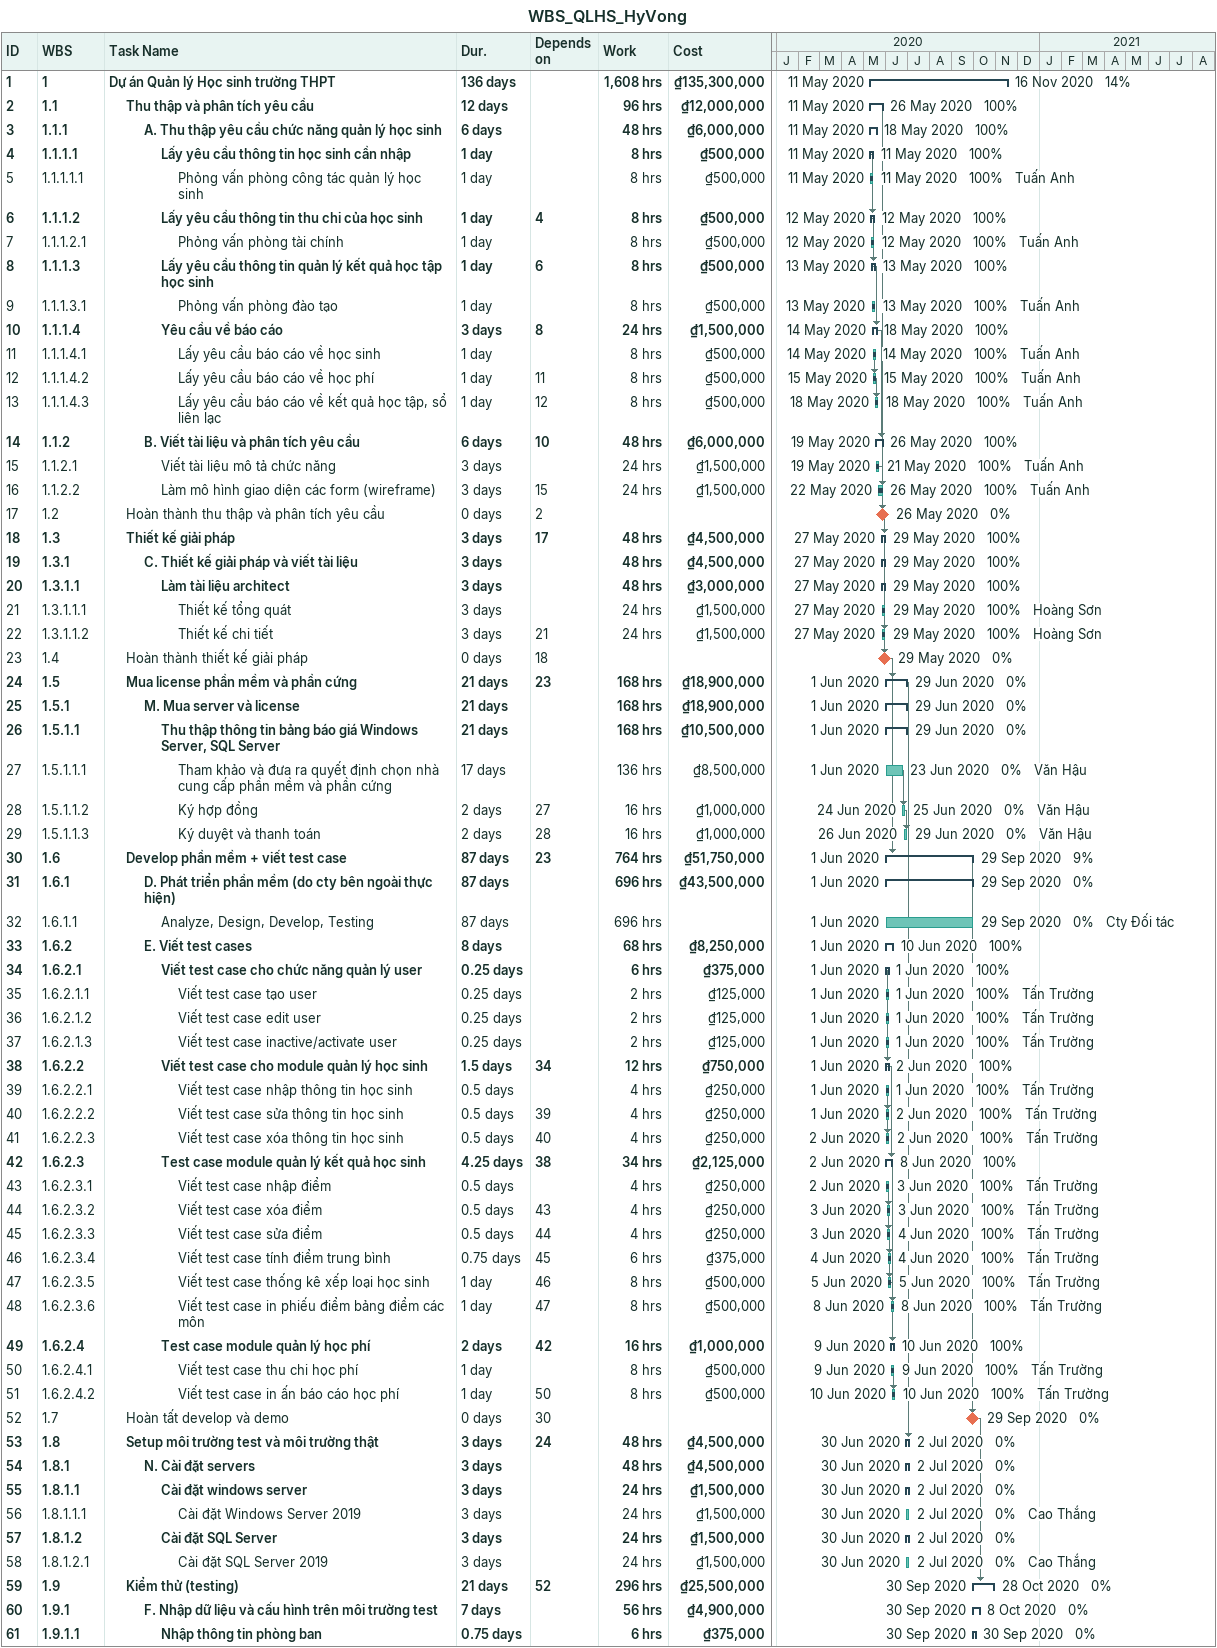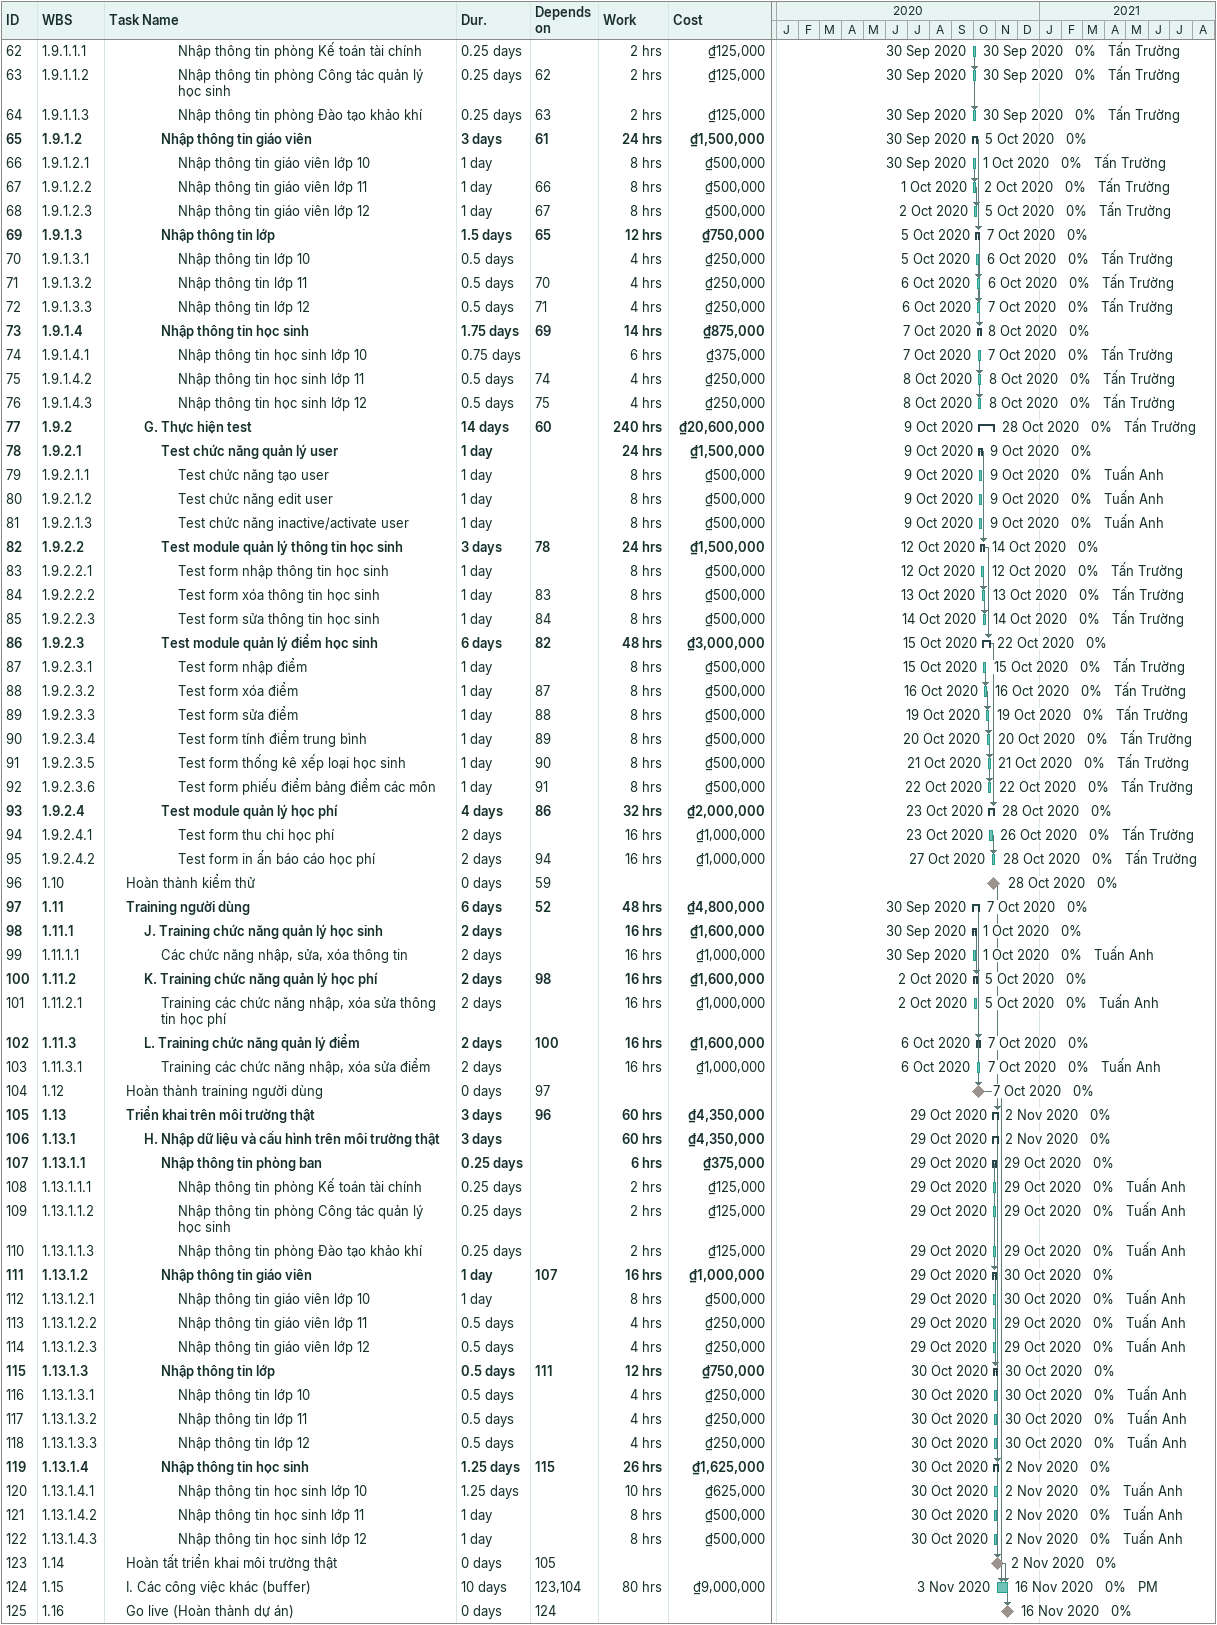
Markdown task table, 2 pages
WBS_QLHS_HyVong

| ID | WBS | Task | Duration | Start | Finish | Predecessors | Resources | % complete | Work (h) | Cost (₫) |
|---|---|---|---|---|---|---|---|---|---|---|
| 1 | 1 | **Dự án Quản lý Học sinh trường THPT** | 136d | 2020-05-11 | 2020-11-16 |  |  | 14 | 1608 | 135300000 |
| 2 | 1.1 | **Thu thập và phân tích yêu cầu** | 12d | 2020-05-11 | 2020-05-26 |  |  | 100 | 96 | 12000000 |
| 3 | 1.1.1 | **A. Thu thập yêu cầu chức năng quản lý học sinh** | 6d | 2020-05-11 | 2020-05-18 |  |  | 100 | 48 | 6000000 |
| 4 | 1.1.1.1 | **Lấy yêu cầu thông tin học sinh cần nhập** | 1d | 2020-05-11 | 2020-05-11 |  |  | 100 | 8 | 500000 |
| 5 | 1.1.1.1.1 | Phỏng vấn phòng công tác quản lý học sinh | 1d | 2020-05-11 | 2020-05-11 |  | Tuấn Anh | 100 | 8 | 500000 |
| 6 | 1.1.1.2 | **Lấy yêu cầu thông tin thu chi của học sinh** | 1d | 2020-05-12 | 2020-05-12 | 4 |  | 100 | 8 | 500000 |
| 7 | 1.1.1.2.1 | Phỏng vấn phòng tài chính | 1d | 2020-05-12 | 2020-05-12 |  | Tuấn Anh | 100 | 8 | 500000 |
| 8 | 1.1.1.3 | **Lấy yêu cầu thông tin quản lý kết quả học tập học sinh** | 1d | 2020-05-13 | 2020-05-13 | 6 |  | 100 | 8 | 500000 |
| 9 | 1.1.1.3.1 | Phỏng vấn phòng đào tạo | 1d | 2020-05-13 | 2020-05-13 |  | Tuấn Anh | 100 | 8 | 500000 |
| 10 | 1.1.1.4 | **Yêu cầu về báo cáo** | 3d | 2020-05-14 | 2020-05-18 | 8 |  | 100 | 24 | 1500000 |
| 11 | 1.1.1.4.1 | Lấy yêu cầu báo cáo về học sinh | 1d | 2020-05-14 | 2020-05-14 |  | Tuấn Anh | 100 | 8 | 500000 |
| 12 | 1.1.1.4.2 | Lấy yêu cầu báo cáo về học phí | 1d | 2020-05-15 | 2020-05-15 | 11 | Tuấn Anh | 100 | 8 | 500000 |
| 13 | 1.1.1.4.3 | Lấy yêu cầu báo cáo về kết quả học tập, sổ liên lạc | 1d | 2020-05-18 | 2020-05-18 | 12 | Tuấn Anh | 100 | 8 | 500000 |
| 14 | 1.1.2 | **B. Viết tài liệu và phân tích yêu cầu** | 6d | 2020-05-19 | 2020-05-26 | 10 |  | 100 | 48 | 6000000 |
| 15 | 1.1.2.1 | Viết tài liệu mô tả chức năng | 3d | 2020-05-19 | 2020-05-21 |  | Tuấn Anh | 100 | 24 | 1500000 |
| 16 | 1.1.2.2 | Làm mô hình giao diện các form (wireframe) | 3d | 2020-05-22 | 2020-05-26 | 15 | Tuấn Anh | 100 | 24 | 1500000 |
| 17 | 1.2 | Hoàn thành thu thập và phân tích yêu cầu | 0d | 2020-05-26 | 2020-05-26 | 2 |  | 0 |  |  |
| 18 | 1.3 | **Thiết kế giải pháp** | 3d | 2020-05-27 | 2020-05-29 | 17 |  | 100 | 48 | 4500000 |
| 19 | 1.3.1 | **C. Thiết kế giải pháp và viết tài liệu** | 3d | 2020-05-27 | 2020-05-29 |  |  | 100 | 48 | 4500000 |
| 20 | 1.3.1.1 | **Làm tài liệu architect** | 3d | 2020-05-27 | 2020-05-29 |  |  | 100 | 48 | 3000000 |
| 21 | 1.3.1.1.1 | Thiết kế tổng quát | 3d | 2020-05-27 | 2020-05-29 |  | Hoàng Sơn | 100 | 24 | 1500000 |
| 22 | 1.3.1.1.2 | Thiết kế chi tiết | 3d | 2020-05-27 | 2020-05-29 | 21 | Hoàng Sơn | 100 | 24 | 1500000 |
| 23 | 1.4 | Hoàn thành thiết kế giải pháp | 0d | 2020-05-29 | 2020-05-29 | 18 |  | 0 |  |  |
| 24 | 1.5 | **Mua license phần mềm và phần cứng** | 21d | 2020-06-01 | 2020-06-29 | 23 |  | 0 | 168 | 18900000 |
| 25 | 1.5.1 | **M. Mua server và license** | 21d | 2020-06-01 | 2020-06-29 |  |  | 0 | 168 | 18900000 |
| 26 | 1.5.1.1 | **Thu thập thông tin bảng báo giá Windows Server, SQL Server** | 21d | 2020-06-01 | 2020-06-29 |  |  | 0 | 168 | 10500000 |
| 27 | 1.5.1.1.1 | Tham khảo và đưa ra quyết định chọn nhà cung cấp phần mềm và phần cứng | 17d | 2020-06-01 | 2020-06-23 |  | Văn Hậu | 0 | 136 | 8500000 |
| 28 | 1.5.1.1.2 | Ký hợp đồng | 2d | 2020-06-24 | 2020-06-25 | 27 | Văn Hậu | 0 | 16 | 1000000 |
| 29 | 1.5.1.1.3 | Ký duyệt và thanh toán | 2d | 2020-06-26 | 2020-06-29 | 28 | Văn Hậu | 0 | 16 | 1000000 |
| 30 | 1.6 | **Develop phần mềm + viết test case** | 87d | 2020-06-01 | 2020-09-29 | 23 |  | 9 | 764 | 51750000 |
| 31 | 1.6.1 | **D. Phát triển phần mềm (do cty bên ngoài thực hiện)** | 87d | 2020-06-01 | 2020-09-29 |  |  | 0 | 696 | 43500000 |
| 32 | 1.6.1.1 | Analyze, Design, Develop, Testing | 87d | 2020-06-01 | 2020-09-29 |  | Cty Đối tác | 0 | 696 |  |
| 33 | 1.6.2 | **E. Viết test cases** | 8d | 2020-06-01 | 2020-06-10 |  |  | 100 | 68 | 8250000 |
| 34 | 1.6.2.1 | **Viết test case cho chức năng quản lý user** | 0.25d | 2020-06-01 | 2020-06-01 |  |  | 100 | 6 | 375000 |
| 35 | 1.6.2.1.1 | Viết test case tạo user | 0.25d | 2020-06-01 | 2020-06-01 |  | Tấn Trường | 100 | 2 | 125000 |
| 36 | 1.6.2.1.2 | Viết test case edit user | 0.25d | 2020-06-01 | 2020-06-01 |  | Tấn Trường | 100 | 2 | 125000 |
| 37 | 1.6.2.1.3 | Viết test case inactive/activate user | 0.25d | 2020-06-01 | 2020-06-01 |  | Tấn Trường | 100 | 2 | 125000 |
| 38 | 1.6.2.2 | **Viết test case cho module quản lý học sinh** | 1.5d | 2020-06-01 | 2020-06-02 | 34 |  | 100 | 12 | 750000 |
| 39 | 1.6.2.2.1 | Viết test case nhập thông tin học sinh | 0.5d | 2020-06-01 | 2020-06-01 |  | Tấn Trường | 100 | 4 | 250000 |
| 40 | 1.6.2.2.2 | Viết test case sửa thông tin học sinh | 0.5d | 2020-06-01 | 2020-06-02 | 39 | Tấn Trường | 100 | 4 | 250000 |
| 41 | 1.6.2.2.3 | Viết test case xóa thông tin học sinh | 0.5d | 2020-06-02 | 2020-06-02 | 40 | Tấn Trường | 100 | 4 | 250000 |
| 42 | 1.6.2.3 | **Test case module quản lý kết quả học sinh** | 4.25d | 2020-06-02 | 2020-06-08 | 38 |  | 100 | 34 | 2125000 |
| 43 | 1.6.2.3.1 | Viết test case nhập điểm | 0.5d | 2020-06-02 | 2020-06-03 |  | Tấn Trường | 100 | 4 | 250000 |
| 44 | 1.6.2.3.2 | Viết test case xóa điểm | 0.5d | 2020-06-03 | 2020-06-03 | 43 | Tấn Trường | 100 | 4 | 250000 |
| 45 | 1.6.2.3.3 | Viết test case sửa điểm | 0.5d | 2020-06-03 | 2020-06-04 | 44 | Tấn Trường | 100 | 4 | 250000 |
| 46 | 1.6.2.3.4 | Viết test case tính điểm trung bình | 0.75d | 2020-06-04 | 2020-06-04 | 45 | Tấn Trường | 100 | 6 | 375000 |
| 47 | 1.6.2.3.5 | Viết test case thống kê xếp loại học sinh | 1d | 2020-06-05 | 2020-06-05 | 46 | Tấn Trường | 100 | 8 | 500000 |
| 48 | 1.6.2.3.6 | Viết test case in phiếu điểm bảng điểm các môn | 1d | 2020-06-08 | 2020-06-08 | 47 | Tấn Trường | 100 | 8 | 500000 |
| 49 | 1.6.2.4 | **Test case module quản lý học phí** | 2d | 2020-06-09 | 2020-06-10 | 42 |  | 100 | 16 | 1000000 |
| 50 | 1.6.2.4.1 | Viết test case thu chi học phí | 1d | 2020-06-09 | 2020-06-09 |  | Tấn Trường | 100 | 8 | 500000 |
| 51 | 1.6.2.4.2 | Viết test case in ấn báo cáo học phí | 1d | 2020-06-10 | 2020-06-10 | 50 | Tấn Trường | 100 | 8 | 500000 |
| 52 | 1.7 | Hoàn tất develop và demo | 0d | 2020-09-29 | 2020-09-29 | 30 |  | 0 |  |  |
| 53 | 1.8 | **Setup môi trường test và môi trường thật** | 3d | 2020-06-30 | 2020-07-02 | 24 |  | 0 | 48 | 4500000 |
| 54 | 1.8.1 | **N. Cài đặt servers** | 3d | 2020-06-30 | 2020-07-02 |  |  | 0 | 48 | 4500000 |
| 55 | 1.8.1.1 | **Cài đặt windows server** | 3d | 2020-06-30 | 2020-07-02 |  |  | 0 | 24 | 1500000 |
| 56 | 1.8.1.1.1 | Cài đặt Windows Server 2019 | 3d | 2020-06-30 | 2020-07-02 |  | Cao Thắng | 0 | 24 | 1500000 |
| 57 | 1.8.1.2 | **Cài đặt SQL Server** | 3d | 2020-06-30 | 2020-07-02 |  |  | 0 | 24 | 1500000 |
| 58 | 1.8.1.2.1 | Cài đặt SQL Server 2019 | 3d | 2020-06-30 | 2020-07-02 |  | Cao Thắng | 0 | 24 | 1500000 |
| 59 | 1.9 | **Kiểm thử (testing)** | 21d | 2020-09-30 | 2020-10-28 | 52 |  | 0 | 296 | 25500000 |
| 60 | 1.9.1 | **F. Nhập dữ liệu và cấu hình trên môi trường test** | 7d | 2020-09-30 | 2020-10-08 |  |  | 0 | 56 | 4900000 |
| 61 | 1.9.1.1 | **Nhập thông tin phòng ban** | 0.75d | 2020-09-30 | 2020-09-30 |  |  | 0 | 6 | 375000 |
| 62 | 1.9.1.1.1 | Nhập thông tin phòng Kế toán tài chính | 0.25d | 2020-09-30 | 2020-09-30 |  | Tấn Trường | 0 | 2 | 125000 |
| 63 | 1.9.1.1.2 | Nhập thông tin phòng Công tác quản lý học sinh | 0.25d | 2020-09-30 | 2020-09-30 | 62 | Tấn Trường | 0 | 2 | 125000 |
| 64 | 1.9.1.1.3 | Nhập thông tin phòng Đào tạo khảo khí | 0.25d | 2020-09-30 | 2020-09-30 | 63 | Tấn Trường | 0 | 2 | 125000 |
| 65 | 1.9.1.2 | **Nhập thông tin giáo viên** | 3d | 2020-09-30 | 2020-10-05 | 61 |  | 0 | 24 | 1500000 |
| 66 | 1.9.1.2.1 | Nhập thông tin giáo viên lớp 10 | 1d | 2020-09-30 | 2020-10-01 |  | Tấn Trường | 0 | 8 | 500000 |
| 67 | 1.9.1.2.2 | Nhập thông tin giáo viên lớp 11 | 1d | 2020-10-01 | 2020-10-02 | 66 | Tấn Trường | 0 | 8 | 500000 |
| 68 | 1.9.1.2.3 | Nhập thông tin giáo viên lớp 12 | 1d | 2020-10-02 | 2020-10-05 | 67 | Tấn Trường | 0 | 8 | 500000 |
| 69 | 1.9.1.3 | **Nhập thông tin lớp** | 1.5d | 2020-10-05 | 2020-10-07 | 65 |  | 0 | 12 | 750000 |
| 70 | 1.9.1.3.1 | Nhập thông tin lớp 10 | 0.5d | 2020-10-05 | 2020-10-06 |  | Tấn Trường | 0 | 4 | 250000 |
| 71 | 1.9.1.3.2 | Nhập thông tin lớp 11 | 0.5d | 2020-10-06 | 2020-10-06 | 70 | Tấn Trường | 0 | 4 | 250000 |
| 72 | 1.9.1.3.3 | Nhập thông tin lớp 12 | 0.5d | 2020-10-06 | 2020-10-07 | 71 | Tấn Trường | 0 | 4 | 250000 |
| 73 | 1.9.1.4 | **Nhập thông tin học sinh** | 1.75d | 2020-10-07 | 2020-10-08 | 69 |  | 0 | 14 | 875000 |
| 74 | 1.9.1.4.1 | Nhập thông tin học sinh lớp 10 | 0.75d | 2020-10-07 | 2020-10-07 |  | Tấn Trường | 0 | 6 | 375000 |
| 75 | 1.9.1.4.2 | Nhập thông tin học sinh lớp 11 | 0.5d | 2020-10-08 | 2020-10-08 | 74 | Tấn Trường | 0 | 4 | 250000 |
| 76 | 1.9.1.4.3 | Nhập thông tin học sinh lớp 12 | 0.5d | 2020-10-08 | 2020-10-08 | 75 | Tấn Trường | 0 | 4 | 250000 |
| 77 | 1.9.2 | **G. Thực hiện test** | 14d | 2020-10-09 | 2020-10-28 | 60 | Tấn Trường | 0 | 240 | 20600000 |
| 78 | 1.9.2.1 | **Test chức năng quản lý user** | 1d | 2020-10-09 | 2020-10-09 |  |  | 0 | 24 | 1500000 |
| 79 | 1.9.2.1.1 | Test chức năng tạo user | 1d | 2020-10-09 | 2020-10-09 |  | Tuấn Anh | 0 | 8 | 500000 |
| 80 | 1.9.2.1.2 | Test chức năng edit user | 1d | 2020-10-09 | 2020-10-09 |  | Tuấn Anh | 0 | 8 | 500000 |
| 81 | 1.9.2.1.3 | Test chức năng inactive/activate user | 1d | 2020-10-09 | 2020-10-09 |  | Tuấn Anh | 0 | 8 | 500000 |
| 82 | 1.9.2.2 | **Test module quản lý thông tin học sinh** | 3d | 2020-10-12 | 2020-10-14 | 78 |  | 0 | 24 | 1500000 |
| 83 | 1.9.2.2.1 | Test form nhập thông tin học sinh | 1d | 2020-10-12 | 2020-10-12 |  | Tấn Trường | 0 | 8 | 500000 |
| 84 | 1.9.2.2.2 | Test form xóa thông tin học sinh | 1d | 2020-10-13 | 2020-10-13 | 83 | Tấn Trường | 0 | 8 | 500000 |
| 85 | 1.9.2.2.3 | Test form sửa thông tin học sinh | 1d | 2020-10-14 | 2020-10-14 | 84 | Tấn Trường | 0 | 8 | 500000 |
| 86 | 1.9.2.3 | **Test module quản lý điểm học sinh** | 6d | 2020-10-15 | 2020-10-22 | 82 |  | 0 | 48 | 3000000 |
| 87 | 1.9.2.3.1 | Test form nhập điểm | 1d | 2020-10-15 | 2020-10-15 |  | Tấn Trường | 0 | 8 | 500000 |
| 88 | 1.9.2.3.2 | Test form xóa điểm | 1d | 2020-10-16 | 2020-10-16 | 87 | Tấn Trường | 0 | 8 | 500000 |
| 89 | 1.9.2.3.3 | Test form sửa điểm | 1d | 2020-10-19 | 2020-10-19 | 88 | Tấn Trường | 0 | 8 | 500000 |
| 90 | 1.9.2.3.4 | Test form tính điểm trung bình | 1d | 2020-10-20 | 2020-10-20 | 89 | Tấn Trường | 0 | 8 | 500000 |
| 91 | 1.9.2.3.5 | Test form thống kê xếp loại học sinh | 1d | 2020-10-21 | 2020-10-21 | 90 | Tấn Trường | 0 | 8 | 500000 |
| 92 | 1.9.2.3.6 | Test form phiếu điểm bảng điểm các môn | 1d | 2020-10-22 | 2020-10-22 | 91 | Tấn Trường | 0 | 8 | 500000 |
| 93 | 1.9.2.4 | **Test module quản lý học phí** | 4d | 2020-10-23 | 2020-10-28 | 86 |  | 0 | 32 | 2000000 |
| 94 | 1.9.2.4.1 | Test form thu chi học phí | 2d | 2020-10-23 | 2020-10-26 |  | Tấn Trường | 0 | 16 | 1000000 |
| 95 | 1.9.2.4.2 | Test form in ấn báo cáo học phí | 2d | 2020-10-27 | 2020-10-28 | 94 | Tấn Trường | 0 | 16 | 1000000 |
| 96 | 1.10 | Hoàn thành kiểm thử | 0d | 2020-10-28 | 2020-10-28 | 59 |  | 0 |  |  |
| 97 | 1.11 | **Training người dùng** | 6d | 2020-09-30 | 2020-10-07 | 52 |  | 0 | 48 | 4800000 |
| 98 | 1.11.1 | **J. Training chức năng quản lý học sinh** | 2d | 2020-09-30 | 2020-10-01 |  |  | 0 | 16 | 1600000 |
| 99 | 1.11.1.1 | Các chức năng nhập, sửa, xóa thông tin | 2d | 2020-09-30 | 2020-10-01 |  | Tuấn Anh | 0 | 16 | 1000000 |
| 100 | 1.11.2 | **K. Training chức năng quản lý học phí** | 2d | 2020-10-02 | 2020-10-05 | 98 |  | 0 | 16 | 1600000 |
| 101 | 1.11.2.1 | Training các chức năng nhập, xóa sửa thông tin học phí | 2d | 2020-10-02 | 2020-10-05 |  | Tuấn Anh | 0 | 16 | 1000000 |
| 102 | 1.11.3 | **L. Training chức năng quản lý điểm** | 2d | 2020-10-06 | 2020-10-07 | 100 |  | 0 | 16 | 1600000 |
| 103 | 1.11.3.1 | Training các chức năng nhập, xóa sửa điểm | 2d | 2020-10-06 | 2020-10-07 |  | Tuấn Anh | 0 | 16 | 1000000 |
| 104 | 1.12 | Hoàn thành training người dùng | 0d | 2020-10-07 | 2020-10-07 | 97 |  | 0 |  |  |
| 105 | 1.13 | **Triển khai trên môi trường thật** | 3d | 2020-10-29 | 2020-11-02 | 96 |  | 0 | 60 | 4350000 |
| 106 | 1.13.1 | **H. Nhập dữ liệu và cấu hình trên môi trường thật** | 3d | 2020-10-29 | 2020-11-02 |  |  | 0 | 60 | 4350000 |
| 107 | 1.13.1.1 | **Nhập thông tin phòng ban** | 0.25d | 2020-10-29 | 2020-10-29 |  |  | 0 | 6 | 375000 |
| 108 | 1.13.1.1.1 | Nhập thông tin phòng Kế toán tài chính | 0.25d | 2020-10-29 | 2020-10-29 |  | Tuấn Anh | 0 | 2 | 125000 |
| 109 | 1.13.1.1.2 | Nhập thông tin phòng Công tác quản lý học sinh | 0.25d | 2020-10-29 | 2020-10-29 |  | Tuấn Anh | 0 | 2 | 125000 |
| 110 | 1.13.1.1.3 | Nhập thông tin phòng Đào tạo khảo khí | 0.25d | 2020-10-29 | 2020-10-29 |  | Tuấn Anh | 0 | 2 | 125000 |
| 111 | 1.13.1.2 | **Nhập thông tin giáo viên** | 1d | 2020-10-29 | 2020-10-30 | 107 |  | 0 | 16 | 1000000 |
| 112 | 1.13.1.2.1 | Nhập thông tin giáo viên lớp 10 | 1d | 2020-10-29 | 2020-10-30 |  | Tuấn Anh | 0 | 8 | 500000 |
| 113 | 1.13.1.2.2 | Nhập thông tin giáo viên lớp 11 | 0.5d | 2020-10-29 | 2020-10-29 |  | Tuấn Anh | 0 | 4 | 250000 |
| 114 | 1.13.1.2.3 | Nhập thông tin giáo viên lớp 12 | 0.5d | 2020-10-29 | 2020-10-29 |  | Tuấn Anh | 0 | 4 | 250000 |
| 115 | 1.13.1.3 | **Nhập thông tin lớp** | 0.5d | 2020-10-30 | 2020-10-30 | 111 |  | 0 | 12 | 750000 |
| 116 | 1.13.1.3.1 | Nhập thông tin lớp 10 | 0.5d | 2020-10-30 | 2020-10-30 |  | Tuấn Anh | 0 | 4 | 250000 |
| 117 | 1.13.1.3.2 | Nhập thông tin lớp 11 | 0.5d | 2020-10-30 | 2020-10-30 |  | Tuấn Anh | 0 | 4 | 250000 |
| 118 | 1.13.1.3.3 | Nhập thông tin lớp 12 | 0.5d | 2020-10-30 | 2020-10-30 |  | Tuấn Anh | 0 | 4 | 250000 |
| 119 | 1.13.1.4 | **Nhập thông tin học sinh** | 1.25d | 2020-10-30 | 2020-11-02 | 115 |  | 0 | 26 | 1625000 |
| 120 | 1.13.1.4.1 | Nhập thông tin học sinh lớp 10 | 1.25d | 2020-10-30 | 2020-11-02 |  | Tuấn Anh | 0 | 10 | 625000 |
| 121 | 1.13.1.4.2 | Nhập thông tin học sinh lớp 11 | 1d | 2020-10-30 | 2020-11-02 |  | Tuấn Anh | 0 | 8 | 500000 |
| 122 | 1.13.1.4.3 | Nhập thông tin học sinh lớp 12 | 1d | 2020-10-30 | 2020-11-02 |  | Tuấn Anh | 0 | 8 | 500000 |
| 123 | 1.14 | Hoàn tất triển khai môi trường thật | 0d | 2020-11-02 | 2020-11-02 | 105 |  | 0 |  |  |
| 124 | 1.15 | I. Các công việc khác (buffer) | 10d | 2020-11-03 | 2020-11-16 | 123, 104 | PM | 0 | 80 | 9000000 |
| 125 | 1.16 | Go live (Hoàn thành dự án) | 0d | 2020-11-16 | 2020-11-16 | 124 |  | 0 |  |  |
